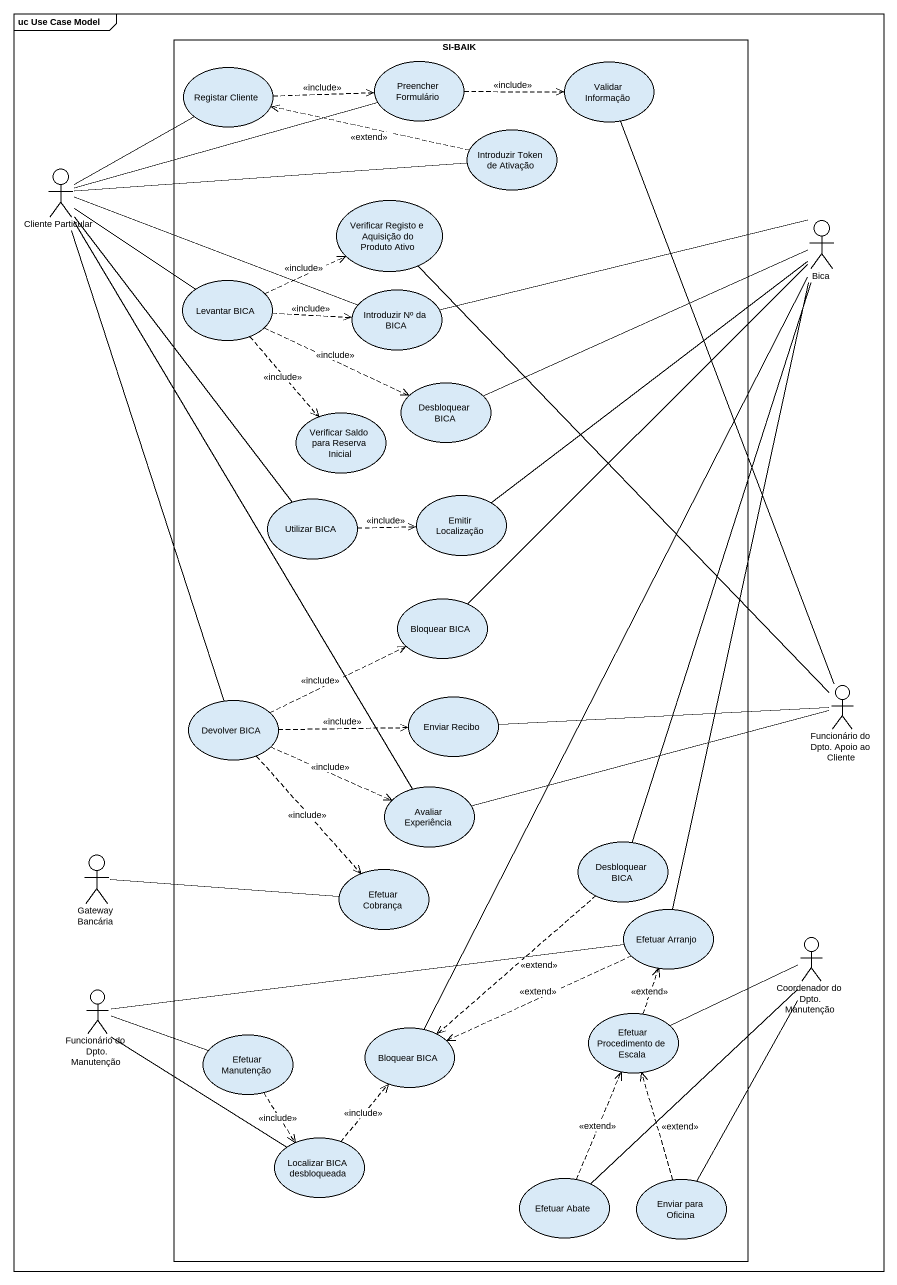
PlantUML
@startuml
mainframe uc Use Case Model
rectangle "SI-BAIK" as SI_BAIK {
  usecase "Registar Cliente" as Registar_Cliente
  usecase "Preencher Formulário" as Preencher_Formulário
  usecase "Validar Informação" as Validar_Informação
  usecase "Introduzir Token de Ativação" as Introduzir_Token_de_Ativação
  usecase "Verificar Registo e Aquisição do Produto Ativo" as Verificar_Registo_e
  usecase "Levantar BICA" as Levantar_BICA
  usecase "Introduzir Nº da BICA" as Introduzir_Nº_da_BICA
  usecase "Desbloquear BICA" as Desbloquear_BICA
  usecase "Verificar Saldo para Reserva Inicial" as Verificar_Saldo_para
  usecase "Utilizar BICA" as Utilizar_BICA
  usecase "Emitir Localização" as Emitir_Localização
  usecase "Bloquear BICA" as Bloquear_BICA
  usecase "Devolver BICA" as Devolver_BICA
  usecase "Enviar Recibo" as Enviar_Recibo
  usecase "Avaliar Experiência" as Avaliar_Experiência
  usecase "Desbloquear BICA" as Desbloquear_BICA_2
  usecase "Efetuar Cobrança" as Efetuar_Cobrança
  usecase "Efetuar Arranjo" as Efetuar_Arranjo
  usecase "Efetuar Procedimento de Escala" as Efetuar_Procedimento_de
  usecase "Efetuar Manutenção" as Efetuar_Manutenção
  usecase "Bloquear BICA" as Bloquear_BICA_2
  usecase "Localizar BICA desbloqueada" as Localizar_BICA_desbloqueada
  usecase "Efetuar Abate" as Efetuar_Abate
  usecase "Enviar para Oficina" as Enviar_para_Oficina
}
actor "Cliente Particular" as Cliente_Particular
actor Bica
actor "Funcionário do Dpto. Apoio ao Cliente" as Funcionário_do_Dpto_Apoio
actor "Gateway Bancária" as Gateway_Bancária
actor "Coordenador do Dpto. Manutenção" as Coordenador_do_Dpto
actor "Funcionário do Dpto. Manutenção" as Funcionário_do_Dpto
Registar_Cliente .right.> Preencher_Formulário : <<include>>
Preencher_Formulário .right.> Validar_Informação : <<include>>
Preencher_Formulário -left- Cliente_Particular
Validar_Informação -- Funcionário_do_Dpto_Apoio
Introduzir_Token_de_Ativação .left.> Registar_Cliente : <<extend>>
Introduzir_Token_de_Ativação -left- Cliente_Particular
Cliente_Particular -up- Registar_Cliente
Cliente_Particular -- Levantar_BICA
Cliente_Particular -- Utilizar_BICA
Cliente_Particular -- Devolver_BICA
Verificar_Registo_e -- Funcionário_do_Dpto_Apoio
Levantar_BICA .right.> Verificar_Registo_e : <<include>>
Levantar_BICA .right.> Introduzir_Nº_da_BICA : <<include>>
Levantar_BICA .right.> Desbloquear_BICA : <<include>>
Levantar_BICA ..> Verificar_Saldo_para : <<include>>
Introduzir_Nº_da_BICA -left- Cliente_Particular
Introduzir_Nº_da_BICA -right- Bica
Desbloquear_BICA -right- Bica
Utilizar_BICA .right.> Emitir_Localização : <<include>>
Emitir_Localização -up- Bica
Bloquear_BICA -up- Bica
Devolver_BICA .right.> Bloquear_BICA : <<include>>
Devolver_BICA .right.> Enviar_Recibo : <<include>>
Devolver_BICA .right.> Avaliar_Experiência : <<include>>
Devolver_BICA ..> Efetuar_Cobrança : <<include>>
Enviar_Recibo -right- Funcionário_do_Dpto_Apoio
Avaliar_Experiência -up- Cliente_Particular
Avaliar_Experiência -right- Funcionário_do_Dpto_Apoio
Gateway_Bancária -right- Efetuar_Cobrança
Desbloquear_BICA_2 -up- Bica
Desbloquear_BICA_2 ..> Bloquear_BICA_2 : <<extend>>
Efetuar_Arranjo -up- Bica
Efetuar_Arranjo -left- Funcionário_do_Dpto
Efetuar_Arranjo .left.> Bloquear_BICA_2 : <<extend>>
Coordenador_do_Dpto -left- Efetuar_Procedimento_de
Funcionário_do_Dpto -right- Efetuar_Manutenção
Efetuar_Procedimento_de .up.> Efetuar_Arranjo : <<extend>>
Efetuar_Manutenção ..> Localizar_BICA_desbloqueada : <<include>>
Bloquear_BICA_2 -up- Bica
Localizar_BICA_desbloqueada -up- Funcionário_do_Dpto
Localizar_BICA_desbloqueada .up.> Bloquear_BICA_2 : <<include>>
Efetuar_Abate -up- Coordenador_do_Dpto
Efetuar_Abate .up.> Efetuar_Procedimento_de : <<extend>>
Enviar_para_Oficina -up- Coordenador_do_Dpto
Enviar_para_Oficina .up.> Efetuar_Procedimento_de : <<extend>>
@enduml
